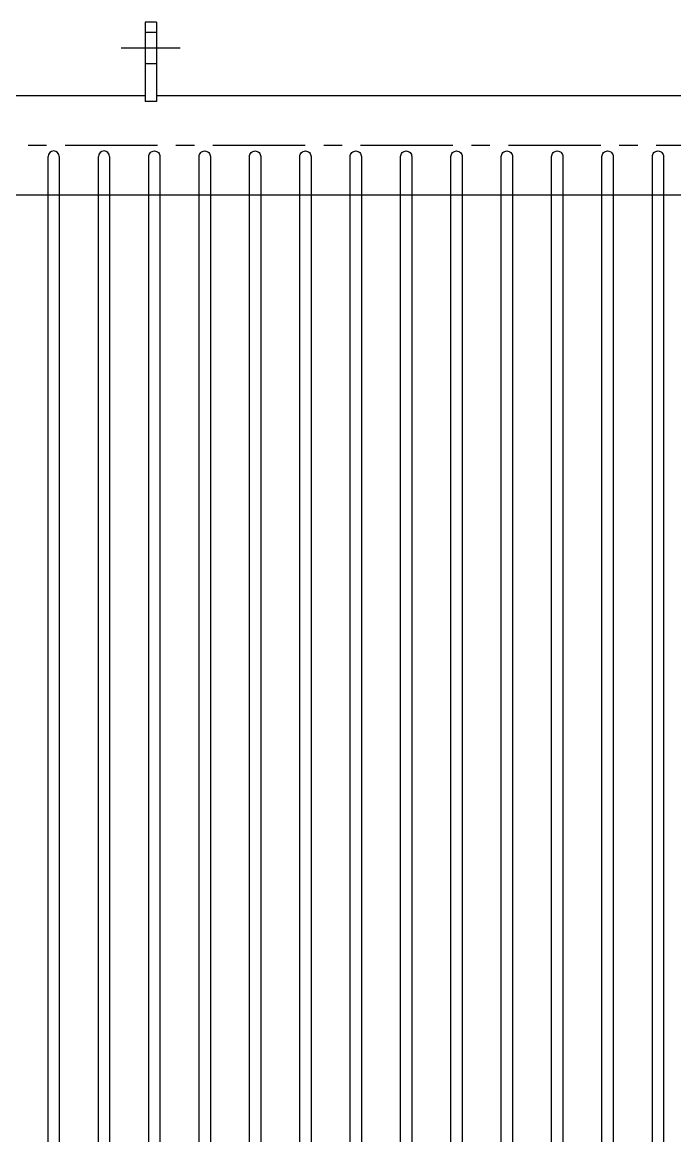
# Model space of a CAD drawing. Header units: millimetres. Extents: x 183355 to 194386, y -190559 to -183233.
# Drawn here: x 187807 to 188390, y -185199 to -184204 of the extents above; entities that cross this region are included whole.
import ezdxf

# ---------------------------------------------------------------- set-up
doc = ezdxf.new("R2010")
doc.units = ezdxf.units.MM
doc.header["$LTSCALE"] = 13
doc.linetypes.add('CENTERX2', pattern=[101.6, 63.5, -12.7, 12.7, -12.7])
doc.layers.add('1', color=4, linetype='Continuous')
doc.layers.add('粗实线', color=4, linetype='Continuous')

msp = doc.modelspace()

# ---------------------------------------------------------------- linework, layer by layer
at = {"layer": '1', "color": 1, "linetype": 'CENTERX2', "lineweight": -3, "ltscale": 0.1}
for p, q in [((187948.429, -184226.969), (187895.859, -184226.969)), ((188456.491, -184313.969), (187513.577, -184313.969))]:
    msp.add_line(p, q, dxfattribs=at)
at = {"layer": '粗实线', "lineweight": 30}
for p, q in [((187917.337, -184203.969), (187917.337, -184274.719)), ((187927.337, -184203.969), (187917.337, -184203.969)), ((187927.337, -184203.969), (187927.337, -184274.719)), ((187927.337, -184212.969), (187917.337, -184212.969)), ((187927.337, -184240.969), (187917.337, -184240.969)), ((187927.337, -184274.719), (187917.337, -184274.719)), ((187830.491, -185003.242), (187830.491, -184323.969)), ((187830.491, -185003.242), (187830.491, -184323.969)), ((187830.491, -185003.242), (187830.491, -184323.969)), ((187830.491, -185003.242), (187830.491, -184323.969)), ((187830.491, -185003.242), (187830.491, -184323.969)), ((187830.491, -185003.242), (187830.491, -184323.969)), ((187830.491, -185003.242), (187830.491, -184323.969)), ((187830.491, -185003.242), (187830.491, -184323.969)), ((187830.491, -185003.242), (187830.491, -184323.969)), ((187830.491, -185003.242), (187830.491, -184323.969)), ((187830.491, -185003.242), (187830.491, -184323.969)), ((187830.491, -185003.242), (187830.491, -184323.969)), ((187830.491, -185003.242), (187830.491, -184323.969)), ((187830.491, -185003.242), (187830.491, -184323.969)), ((187830.491, -185003.242), (187830.491, -184323.969)), ((187830.491, -185003.242), (187830.491, -184323.969)), ((187830.491, -185003.242), (187830.491, -184323.969)), ((187835.491, -184318.969), (187835.491, -184318.969)), ((187835.491, -184318.969), (187835.491, -184318.969)), ((187835.491, -184318.969), (187835.491, -184318.969)), ((187835.491, -184318.969), (187835.491, -184318.969)), ((187835.491, -184318.969), (187835.491, -184318.969)), ((187835.491, -184318.969), (187835.491, -184318.969)), ((187835.491, -184318.969), (187835.491, -184318.969)), ((187835.491, -184318.969), (187835.491, -184318.969)), ((187835.491, -184318.969), (187835.491, -184318.969)), ((187835.491, -184318.969), (187835.491, -184318.969)), ((187835.491, -184318.969), (187835.491, -184318.969)), ((187835.491, -184318.969), (187835.491, -184318.969)), ((187835.491, -184318.969), (187835.491, -184318.969)), ((187835.491, -184318.969), (187835.491, -184318.969)), ((187835.491, -184318.969), (187835.491, -184318.969)), ((187835.491, -184318.969), (187835.491, -184318.969)), ((187835.491, -184318.969), (187835.491, -184318.969)), ((187840.491, -184323.969), (187840.491, -185002.74)), ((187840.491, -184323.969), (187840.491, -185002.74)), ((187840.491, -184323.969), (187840.491, -185002.74)), ((187840.491, -184323.969), (187840.491, -185002.74)), ((187840.491, -184323.969), (187840.491, -185002.74)), ((187840.491, -184323.969), (187840.491, -185002.74)), ((187840.491, -184323.969), (187840.491, -185002.74)), ((187840.491, -184323.969), (187840.491, -185002.74)), ((187840.491, -184323.969), (187840.491, -185002.74)), ((187840.491, -184323.969), (187840.491, -185002.74)), ((187840.491, -184323.969), (187840.491, -185002.74)), ((187840.491, -184323.969), (187840.491, -185002.74)), ((187840.491, -184323.969), (187840.491, -185002.74)), ((187840.491, -184323.969), (187840.491, -185002.74)), ((187840.491, -184323.969), (187840.491, -185002.74)), ((187840.491, -184323.969), (187840.491, -185002.74)), ((187840.491, -184323.969), (187840.491, -185002.74)), ((187875.491, -185004.026), (187875.491, -184323.969)), ((187875.491, -185004.026), (187875.491, -184323.969)), ((187875.491, -185004.026), (187875.491, -184323.969)), ((187875.491, -185004.026), (187875.491, -184323.969)), ((187875.491, -185004.026), (187875.491, -184323.969)), ((187875.491, -185004.026), (187875.491, -184323.969)), ((187875.491, -185004.026), (187875.491, -184323.969)), ((187875.491, -185004.026), (187875.491, -184323.969)), ((187875.491, -185004.026), (187875.491, -184323.969)), ((187875.491, -185004.026), (187875.491, -184323.969)), ((187875.491, -185004.026), (187875.491, -184323.969)), ((187875.491, -185004.026), (187875.491, -184323.969)), ((187875.491, -185004.026), (187875.491, -184323.969)), ((187875.491, -185004.026), (187875.491, -184323.969)), ((187875.491, -185004.026), (187875.491, -184323.969)), ((187875.491, -185004.026), (187875.491, -184323.969)), ((187875.491, -185004.026), (187875.491, -184323.969)), ((187880.491, -184318.969), (187880.491, -184318.969)), ((187880.491, -184318.969), (187880.491, -184318.969)), ((187880.491, -184318.969), (187880.491, -184318.969)), ((187880.491, -184318.969), (187880.491, -184318.969)), ((187880.491, -184318.969), (187880.491, -184318.969)), ((187880.491, -184318.969), (187880.491, -184318.969)), ((187880.491, -184318.969), (187880.491, -184318.969)), ((187880.491, -184318.969), (187880.491, -184318.969)), ((187880.491, -184318.969), (187880.491, -184318.969)), ((187880.491, -184318.969), (187880.491, -184318.969)), ((187880.491, -184318.969), (187880.491, -184318.969)), ((187880.491, -184318.969), (187880.491, -184318.969)), ((187880.491, -184318.969), (187880.491, -184318.969)), ((187880.491, -184318.969), (187880.491, -184318.969)), ((187880.491, -184318.969), (187880.491, -184318.969)), ((187880.491, -184318.969), (187880.491, -184318.969)), ((187880.491, -184318.969), (187880.491, -184318.969)), ((187885.491, -184323.969), (187885.491, -184604.654)), ((187885.491, -184323.969), (187885.491, -184604.654)), ((187885.491, -184323.969), (187885.491, -184604.654)), ((187885.491, -184323.969), (187885.491, -184604.654)), ((187885.491, -184323.969), (187885.491, -184604.654)), ((187885.491, -184323.969), (187885.491, -184604.654)), ((187885.491, -184323.969), (187885.491, -184604.654)), ((187885.491, -184323.969), (187885.491, -184604.654)), ((187885.491, -184323.969), (187885.491, -184604.654)), ((187885.491, -184323.969), (187885.491, -184604.654)), ((187885.491, -184323.969), (187885.491, -184604.654)), ((187885.491, -184323.969), (187885.491, -184604.654)), ((187885.491, -184323.969), (187885.491, -184604.654)), ((187885.491, -184323.969), (187885.491, -184604.654)), ((187885.491, -184323.969), (187885.491, -184604.654)), ((187885.491, -184323.969), (187885.491, -184604.654)), ((187885.491, -184323.969), (187885.491, -184604.654)), ((187830.491, -185703.969), (187830.491, -184384.911)), ((187830.491, -185703.969), (187830.491, -184384.911)), ((187830.491, -185703.969), (187830.491, -184384.911)), ((187830.491, -185703.969), (187830.491, -184384.911)), ((187830.491, -185703.969), (187830.491, -184384.911)), ((187830.491, -185703.969), (187830.491, -184384.911)), ((187830.491, -185703.969), (187830.491, -184384.911)), ((187830.491, -185703.969), (187830.491, -184384.911)), ((187830.491, -185703.969), (187830.491, -184384.911)), ((187830.491, -185703.969), (187830.491, -184384.911)), ((187830.491, -185703.969), (187830.491, -184384.911)), ((187830.491, -185703.969), (187830.491, -184384.911)), ((187830.491, -185703.969), (187830.491, -184384.911)), ((187830.491, -185703.969), (187830.491, -184384.911)), ((187830.491, -185703.969), (187830.491, -184384.911)), ((187830.491, -185703.969), (187830.491, -184384.911)), ((187830.491, -185703.969), (187830.491, -184384.911)), ((187840.491, -184384.911), (187840.491, -185703.969)), ((187840.491, -184384.911), (187840.491, -185703.969)), ((187840.491, -184384.911), (187840.491, -185703.969)), ((187840.491, -184384.911), (187840.491, -185703.969)), ((187840.491, -184384.911), (187840.491, -185703.969)), ((187840.491, -184384.911), (187840.491, -185703.969)), ((187840.491, -184384.911), (187840.491, -185703.969)), ((187840.491, -184384.911), (187840.491, -185703.969)), ((187840.491, -184384.911), (187840.491, -185703.969)), ((187840.491, -184384.911), (187840.491, -185703.969)), ((187840.491, -184384.911), (187840.491, -185703.969)), ((187840.491, -184384.911), (187840.491, -185703.969)), ((187840.491, -184384.911), (187840.491, -185703.969)), ((187840.491, -184384.911), (187840.491, -185703.969)), ((187840.491, -184384.911), (187840.491, -185703.969)), ((187840.491, -184384.911), (187840.491, -185703.969)), ((187840.491, -184384.911), (187840.491, -185703.969)), ((187875.491, -185703.969), (187875.491, -184384.911)), ((187875.491, -185703.969), (187875.491, -184384.911)), ((187875.491, -185703.969), (187875.491, -184384.911)), ((187875.491, -185703.969), (187875.491, -184384.911)), ((187875.491, -185703.969), (187875.491, -184384.911)), ((187875.491, -185703.969), (187875.491, -184384.911)), ((187875.491, -185703.969), (187875.491, -184384.911)), ((187875.491, -185703.969), (187875.491, -184384.911)), ((187875.491, -185703.969), (187875.491, -184384.911)), ((187875.491, -185703.969), (187875.491, -184384.911)), ((187875.491, -185703.969), (187875.491, -184384.911)), ((187875.491, -185703.969), (187875.491, -184384.911)), ((187875.491, -185703.969), (187875.491, -184384.911)), ((187875.491, -185703.969), (187875.491, -184384.911)), ((187875.491, -185703.969), (187875.491, -184384.911)), ((187875.491, -185703.969), (187875.491, -184384.911)), ((187875.491, -185703.969), (187875.491, -184384.911)), ((187885.491, -184384.911), (187885.491, -185703.969)), ((187885.491, -184384.911), (187885.491, -185703.969)), ((187885.491, -184384.911), (187885.491, -185703.969)), ((187885.491, -184384.911), (187885.491, -185703.969)), ((187885.491, -184384.911), (187885.491, -185703.969)), ((187885.491, -184384.911), (187885.491, -185703.969)), ((187885.491, -184384.911), (187885.491, -185703.969)), ((187885.491, -184384.911), (187885.491, -185703.969)), ((187885.491, -184384.911), (187885.491, -185703.969)), ((187885.491, -184384.911), (187885.491, -185703.969)), ((187885.491, -184384.911), (187885.491, -185703.969)), ((187885.491, -184384.911), (187885.491, -185703.969)), ((187885.491, -184384.911), (187885.491, -185703.969)), ((187885.491, -184384.911), (187885.491, -185703.969)), ((187885.491, -184384.911), (187885.491, -185703.969)), ((187885.491, -184384.911), (187885.491, -185703.969)), ((187885.491, -184384.911), (187885.491, -185703.969)), ((187920.491, -185703.969), (187920.491, -184384.911)), ((187930.491, -184384.911), (187930.491, -185703.969)), ((187965.491, -185703.969), (187965.491, -184384.911)), ((187965.491, -185703.969), (187965.491, -184384.911)), ((187965.491, -185703.969), (187965.491, -184384.911)), ((187965.491, -185703.969), (187965.491, -184384.911)), ((187975.491, -184384.911), (187975.491, -185703.969)), ((187975.491, -184384.911), (187975.491, -185703.969)), ((187975.491, -184384.911), (187975.491, -185703.969)), ((187975.491, -184384.911), (187975.491, -185703.969)), ((188010.491, -185703.969), (188010.491, -184384.911)), ((188010.491, -185703.969), (188010.491, -184384.911)), ((188010.491, -185703.969), (188010.491, -184384.911)), ((188020.491, -184384.911), (188020.491, -185703.969)), ((188020.491, -184384.911), (188020.491, -185703.969)), ((188020.491, -184384.911), (188020.491, -185703.969)), ((188055.491, -185703.969), (188055.491, -184384.911)), ((188065.491, -184384.911), (188065.491, -185703.969)), ((188100.491, -185703.969), (188100.491, -184384.911)), ((188110.491, -184384.911), (188110.491, -185703.969)), ((188145.491, -185703.969), (188145.491, -184384.911)), ((188155.491, -184384.911), (188155.491, -185703.969)), ((188190.491, -185703.969), (188190.491, -184384.911)), ((188190.491, -185703.969), (188190.491, -184384.911)), ((188200.491, -184384.911), (188200.491, -185703.969)), ((188200.491, -184384.911), (188200.491, -185703.969)), ((188235.491, -185703.969), (188235.491, -184384.911)), ((188245.491, -184384.911), (188245.491, -185703.969)), ((188280.491, -185703.969), (188280.491, -184384.911)), ((188290.491, -184384.911), (188290.491, -185703.969)), ((188325.491, -185703.969), (188325.491, -184384.911)), ((188335.491, -184384.911), (188335.491, -185703.969)), ((188370.491, -185703.969), (188370.491, -184384.911)), ((188380.491, -184384.911), (188380.491, -185703.969))]:
    msp.add_line(p, q, dxfattribs=at)
msp.add_lwpolyline([(187927.337, -184269.469), (188450.491, -184269.469), (188450.491, -184358.469), (187537.491, -184358.469), (187537.491, -184269.469), (187917.337, -184269.469)], dxfattribs=at)
for points in [[(187920.491, -184523.932), (187920.491, -184323.969, -0.4142136), (187925.491, -184318.969), (187925.491, -184318.969, -0.4142136), (187930.491, -184323.969), (187930.491, -184509.717)], [(187965.491, -184471.857), (187965.491, -184323.969, -0.4142136), (187970.491, -184318.969), (187970.491, -184318.969, -0.4142136), (187975.491, -184323.969), (187975.491, -184463.436)], [(187965.491, -184471.857), (187965.491, -184323.969, -0.4142136), (187970.491, -184318.969), (187970.491, -184318.969, -0.4142136), (187975.491, -184323.969), (187975.491, -184463.436)], [(187965.491, -184471.857), (187965.491, -184323.969, -0.4142136), (187970.491, -184318.969), (187970.491, -184318.969, -0.4142136), (187975.491, -184323.969), (187975.491, -184463.436)], [(187965.491, -184471.857), (187965.491, -184323.969, -0.4142136), (187970.491, -184318.969), (187970.491, -184318.969, -0.4142136), (187975.491, -184323.969), (187975.491, -184463.436)], [(188010.491, -184439.839), (188010.491, -184323.969, -0.4142136), (188015.491, -184318.969), (188015.491, -184318.969, -0.4142136), (188020.491, -184323.969), (188020.491, -184434.507)], [(188010.491, -184439.839), (188010.491, -184323.969, -0.4142136), (188015.491, -184318.969), (188015.491, -184318.969, -0.4142136), (188020.491, -184323.969), (188020.491, -184434.507)], [(188010.491, -184439.839), (188010.491, -184323.969, -0.4142136), (188015.491, -184318.969), (188015.491, -184318.969, -0.4142136), (188020.491, -184323.969), (188020.491, -184434.507)], [(188055.491, -184419.921), (188055.491, -184323.969, -0.4142136), (188060.491, -184318.969), (188060.491, -184318.969, -0.4142136), (188065.491, -184323.969), (188065.491, -184416.811)], [(188100.491, -184409.27), (188100.491, -184323.969, -0.4142136), (188105.491, -184318.969), (188105.491, -184318.969, -0.4142136), (188110.491, -184323.969), (188110.491, -184408.026)], [(188145.491, -184406.74), (188145.491, -184323.969, -0.4142136), (188150.491, -184318.969), (188150.491, -184318.969, -0.4142136), (188155.491, -184323.969), (188155.491, -184407.242)], [(188190.491, -184412.09), (188190.491, -184323.969, -0.4142136), (188195.491, -184318.969), (188195.491, -184318.969, -0.4142136), (188200.491, -184323.969), (188200.491, -184414.385)], [(188190.491, -184412.09), (188190.491, -184323.969, -0.4142136), (188195.491, -184318.969), (188195.491, -184318.969, -0.4142136), (188200.491, -184323.969), (188200.491, -184414.385)], [(188235.491, -184425.845), (188235.491, -184323.969, -0.4142136), (188240.491, -184318.969), (188240.491, -184318.969, -0.4142136), (188245.491, -184323.969), (188245.491, -184430.173)], [(188280.491, -184449.602), (188280.491, -184323.969, -0.4142136), (188285.491, -184318.969), (188285.491, -184318.969, -0.4142136), (188290.491, -184323.969), (188290.491, -184456.554)], [(188325.491, -184487.308), (188325.491, -184323.969, -0.4142136), (188330.491, -184318.969), (188330.491, -184318.969, -0.4142136), (188335.491, -184323.969), (188335.491, -184498.459)], [(188370.491, -184552.063), (188370.491, -184323.969, -0.4142136), (188375.491, -184318.969), (188375.491, -184318.969, -0.4142136), (188380.491, -184323.969), (188380.491, -184575.335)]]:
    msp.add_lwpolyline(points, format="xyb", dxfattribs=at)
for centre, start, end in [((187835.491, -184323.969), 90, 180), ((187835.491, -184323.969), 90, 180), ((187835.491, -184323.969), 90, 180), ((187835.491, -184323.969), 90, 180), ((187835.491, -184323.969), 90, 180), ((187835.491, -184323.969), 90, 180), ((187835.491, -184323.969), 90, 180), ((187835.491, -184323.969), 90, 180), ((187835.491, -184323.969), 90, 180), ((187835.491, -184323.969), 90, 180), ((187835.491, -184323.969), 90, 180), ((187835.491, -184323.969), 90, 180), ((187835.491, -184323.969), 90, 180), ((187835.491, -184323.969), 90, 180), ((187835.491, -184323.969), 90, 180), ((187835.491, -184323.969), 90, 180), ((187835.491, -184323.969), 90, 180), ((187835.491, -184323.969), 0, 90), ((187835.491, -184323.969), 0, 90), ((187835.491, -184323.969), 0, 90), ((187835.491, -184323.969), 0, 90), ((187835.491, -184323.969), 0, 90), ((187835.491, -184323.969), 0, 90), ((187835.491, -184323.969), 0, 90), ((187835.491, -184323.969), 0, 90), ((187835.491, -184323.969), 0, 90), ((187835.491, -184323.969), 0, 90), ((187835.491, -184323.969), 0, 90), ((187835.491, -184323.969), 0, 90), ((187835.491, -184323.969), 0, 90), ((187835.491, -184323.969), 0, 90), ((187835.491, -184323.969), 0, 90), ((187835.491, -184323.969), 0, 90), ((187835.491, -184323.969), 0, 90), ((187880.491, -184323.969), 90, 180), ((187880.491, -184323.969), 90, 180), ((187880.491, -184323.969), 90, 180), ((187880.491, -184323.969), 90, 180), ((187880.491, -184323.969), 90, 180), ((187880.491, -184323.969), 90, 180), ((187880.491, -184323.969), 90, 180), ((187880.491, -184323.969), 90, 180), ((187880.491, -184323.969), 90, 180), ((187880.491, -184323.969), 90, 180), ((187880.491, -184323.969), 90, 180), ((187880.491, -184323.969), 90, 180), ((187880.491, -184323.969), 90, 180), ((187880.491, -184323.969), 90, 180), ((187880.491, -184323.969), 90, 180), ((187880.491, -184323.969), 90, 180), ((187880.491, -184323.969), 90, 180), ((187880.491, -184323.969), 0, 90), ((187880.491, -184323.969), 0, 90), ((187880.491, -184323.969), 0, 90), ((187880.491, -184323.969), 0, 90), ((187880.491, -184323.969), 0, 90), ((187880.491, -184323.969), 0, 90), ((187880.491, -184323.969), 0, 90), ((187880.491, -184323.969), 0, 90), ((187880.491, -184323.969), 0, 90), ((187880.491, -184323.969), 0, 90), ((187880.491, -184323.969), 0, 90), ((187880.491, -184323.969), 0, 90), ((187880.491, -184323.969), 0, 90), ((187880.491, -184323.969), 0, 90), ((187880.491, -184323.969), 0, 90), ((187880.491, -184323.969), 0, 90), ((187880.491, -184323.969), 0, 90)]:
    msp.add_arc(centre, 5, start, end, dxfattribs=at)

doc.saveas('drawing.dxf')
